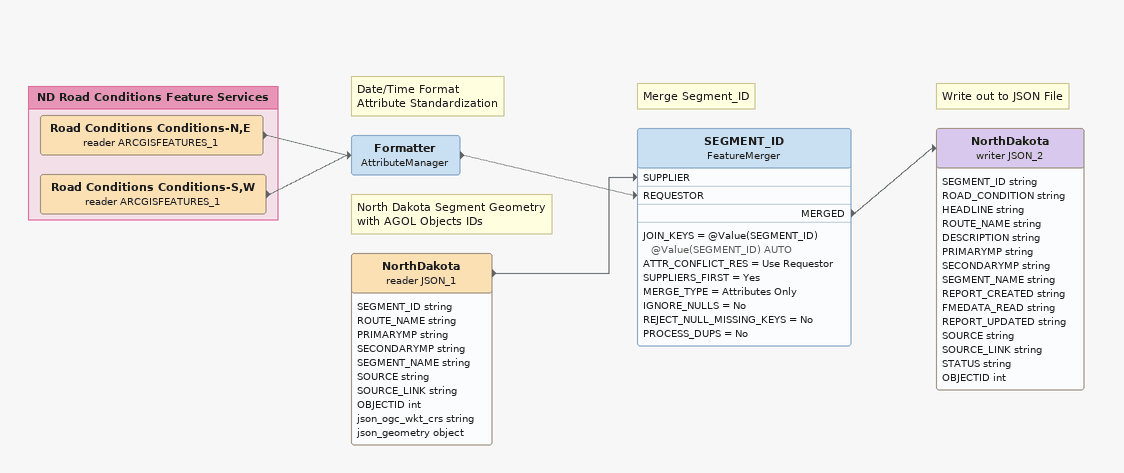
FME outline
Note: Date/Time Format / Attribute Standardization
Formatter: AttributeManager
    -> SEGMENT_ID [REQUESTOR]
Note: North Dakota Segment Geometry / with AGOL Objects IDs
NorthDakota (reader JSON_1)
    attributes: SEGMENT_ID string, ROUTE_NAME string, PRIMARYMP string, SECONDARYMP string, SEGMENT_NAME string, SOURCE string, SOURCE_LINK string, OBJECTID int, json_ogc_wkt_crs string, json_geometry object
    -> SEGMENT_ID [SUPPLIER]
Note: Merge Segment_ID
SEGMENT_ID: FeatureMerger
    JOIN_KEYS = @Value(SEGMENT_ID) @Value(SEGMENT_ID) AUTO
    ATTR_CONFLICT_RES = Use Requestor
    SUPPLIERS_FIRST = Yes
    MERGE_TYPE = Attributes Only
    IGNORE_NULLS = No
    REJECT_NULL_MISSING_KEYS = No
    PROCESS_DUPS = No
    MERGED -> NorthDakota (writer JSON_2)
Note: Write out to JSON File
NorthDakota (writer JSON_2)
    attributes: SEGMENT_ID string, ROAD_CONDITION string, HEADLINE string, ROUTE_NAME string, DESCRIPTION string, PRIMARYMP string, SECONDARYMP string, SEGMENT_NAME string, REPORT_CREATED string, FMEDATA_READ string, REPORT_UPDATED string, SOURCE string, SOURCE_LINK string, STATUS string, OBJECTID int

Bookmark: ND Road Conditions Feature Services
Road Conditions Conditions-N,E (reader ARCGISFEATURES_1)
    -> Formatter
Road Conditions Conditions-S,W (reader ARCGISFEATURES_1)
    -> Formatter
